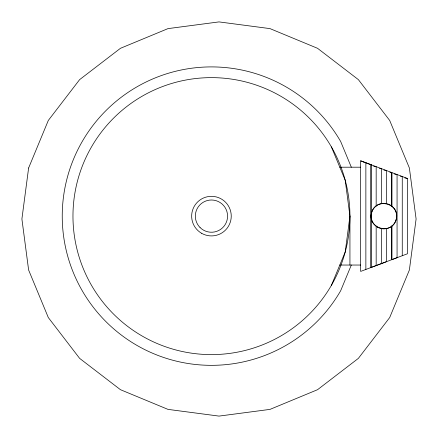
<?xml version="1.0" encoding="UTF-8"?>
<svg xmlns="http://www.w3.org/2000/svg" width="438" height="438" viewBox="0 0 438 438"><rect width="100%" height="100%" fill="white"/><g stroke="black" fill="none" stroke-linecap="round" stroke-linejoin="round"><path stroke-width="0.66" d="M331.385 146.878L345.221 180.275L349.94 216.12L345.221 251.965L331.385 285.362M351.32 265.039L340.676 290.728A149.216 149.216 0 0 1 115.539 330.427A149.216 149.216 0 0 1 115.539 101.813A149.216 149.216 0 0 1 340.676 141.512L351.32 167.201M370.97 164.704L370.97 267.53L386.568 261.65L386.568 228.532M339.806 167.201L360.666 167.201M339.806 265.039L360.666 265.039M363.918 162.498L365.867 162.733L371.068 164.704L371.068 267.498M369.119 164.316L371.068 164.704M373.57 166.15L376.171 166.67L376.171 206.101M379.418 168.241L381.372 168.63L381.372 203.692M383.967 170.07L386.568 170.59L386.568 203.708M389.82 172.161L391.769 172.556L391.769 206.216M394.463 174.028L397.063 174.548L397.063 257.692L391.862 259.685L391.862 225.953M400.31 176.12L402.259 176.514L402.259 255.726M404.86 177.954L407.46 178.474L407.46 253.766L360.666 271.418L360.666 160.817L365.867 162.733L365.867 269.458M360.666 160.817L407.46 178.474M391.862 172.588L391.862 206.287M391.769 226.024L391.769 259.685M381.372 228.548L381.372 263.796M376.171 226.139L376.171 265.57M349.94 216.12A138.49 138.49 0 0 1 142.208 336.055A138.49 138.49 0 0 1 142.208 96.185A138.49 138.49 0 0 1 349.94 216.12L349.94 265.039M28.618 167.989L21.9 219L28.618 270.011L48.306 317.55L79.628 358.372L120.45 389.694L167.989 409.382L219 416.1L270.011 409.382L317.55 389.694L358.372 358.372L389.694 317.55L409.382 270.011L416.1 219L409.382 167.989L389.694 120.45L358.372 79.628L317.55 48.306L270.011 28.618L219 21.9L167.989 28.618L120.45 48.306L79.628 79.628L48.306 120.45L28.618 167.989M371.566 212.819C367.115 228.778 392.098 235.469 396.22 219.422C400.671 203.462 375.695 196.771 371.566 212.819M377.512 227.174A12.762 12.762 0 0 0 396.658 216.12A12.762 12.762 0 0 0 377.512 205.066A12.762 12.762 0 0 0 377.512 227.174M201.557 233.262A19.792 19.792 0 0 0 231.248 216.12A19.792 19.792 0 0 0 201.557 198.978A19.792 19.792 0 0 0 201.557 233.262M200.051 227.519A16.124 16.124 0 0 0 227.026 220.292A16.124 16.124 0 0 0 207.278 200.549A16.124 16.124 0 0 0 200.051 227.519"/></g></svg>
